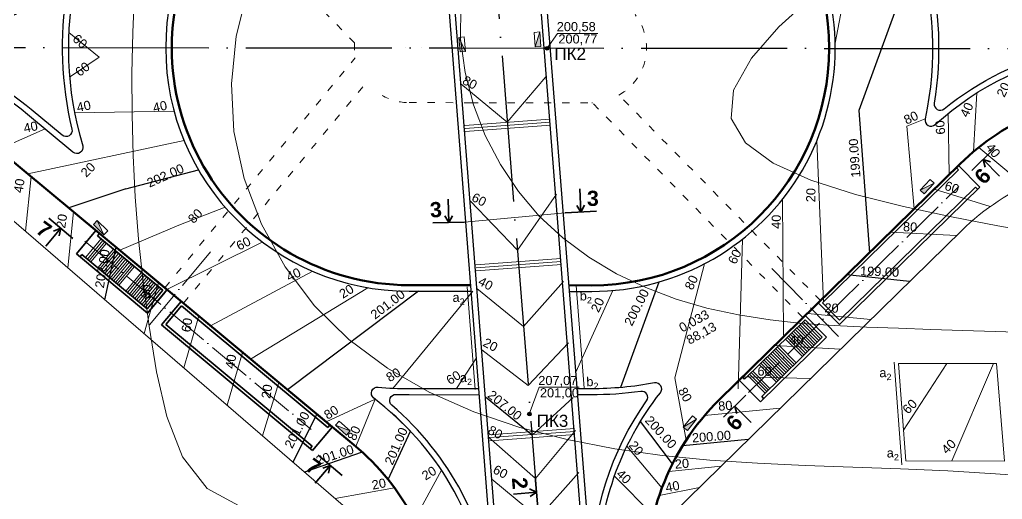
# Model space of a CAD drawing. Header units: millimetres. Extents: x -2123 to 34701, y -1286 to 835.
# Drawn here: x 4315.6 to 4477.1, y -1045.6 to -966.7 of the extents above; entities that cross this region are included whole.
import ezdxf

# ---------------------------------------------------------------- set-up
doc = ezdxf.new("R2010")
doc.units = ezdxf.units.MM
doc.linetypes.add('ACAD_ISO03W100', pattern=[30, 12, -18])
doc.linetypes.add('ACAD_ISO04W100', pattern=[30, 24, -3, 0, -3])
doc.layers.get('0').update_dxf_attribs({"lineweight": 15})
for name, color, linetype, lineweight in [('1 Відмітки', 7, 'Continuous', 25), ('2 Позначення', 80, 'Continuous', 20), ('вертикалка', 6, 'Continuous', 15), ('Горизонталі', 7, 'Continuous', 18), ('Дор. Розм.', 7, 'Continuous', 50), ('дорога', 126, 'Continuous', 25), ('поздовжній профіль', 250, 'Continuous', 15), ('Текст', 7, 'Continuous', 15), ('Інж. мережі', 205, 'Continuous', 18)]:
    doc.layers.add(name, color=color, linetype=linetype, lineweight=lineweight)
for name, color, linetype in [('Вісь', 170, 'ACAD_ISO04W100'), ('Осі', 164, 'Continuous'), ('поперечніе для 12м', 7, 'Continuous')]:
    doc.layers.add(name, color=color, linetype=linetype)
doc.styles.get("Standard").update_dxf_attribs({"font": 'arial.ttf'})

# ---------------------------------------------------------------- blocks, each defined once
blk = doc.blocks.new('6')
at = {"layer": '1 Відмітки', "transparency": 33554559}
h = blk.add_hatch(color=256, dxfattribs=at)
h.dxf.hatch_style = 1
edge = h.paths.add_edge_path()
edge.add_arc((-467.51, 342.13), 0.2, 0, 360)
at = {"layer": '1 Відмітки'}
blk.add_circle((-467.51, 342.13), 0.2, dxfattribs=at)

msp = doc.modelspace()

# ---------------------------------------------------------------- hatches: boundary and pattern name
at = {"layer": 'вертикалка'}
h = msp.add_hatch(color=0, dxfattribs=at)
h.dxf.hatch_style = 1
h.paths.add_polyline_path([(4401.069, -968.757), (4401.24, -971.151), (4400.342, -971.215)])
h = msp.add_hatch(color=0, dxfattribs=at)
h.dxf.hatch_style = 1
h.paths.add_polyline_path([(4387.782, -969.65), (4387.992, -972.041), (4388.888, -971.962)])
h = msp.add_hatch(color=0, dxfattribs=at)
h.dxf.hatch_style = 1
h.paths.add_polyline_path([(4465.888, -993.607), (4464.238, -995.35), (4463.585, -994.732)])
h = msp.add_hatch(color=0, dxfattribs=at)
h.dxf.hatch_style = 1
h.paths.add_polyline_path([(4329.456, -1002.083), (4327.732, -1000.414), (4328.358, -999.768)])
h = msp.add_hatch(color=0, dxfattribs=at)
h.dxf.hatch_style = 1
h.paths.add_polyline_path([(4426.845, -1032.414), (4425.335, -1034.279), (4424.635, -1033.713)])
h = msp.add_hatch(color=0, dxfattribs=at)
h.dxf.hatch_style = 1
h.paths.add_polyline_path([(4367.513, -1033.4), (4369.299, -1035.003), (4369.9, -1034.334)])

# ---------------------------------------------------------------- linework, layer by layer
at = {"color": 0}
for p, q in [((4388.75, -984.11, -200), (4402.733, -983.069, -200)), ((4388.791, -984.601, -200), (4402.773, -983.576, -200)), ((4388.828, -985.108, -200), (4402.812, -984.074, -200)), ((4390.558, -1007.032, -200), (4404.541, -1005.991, -200)), ((4390.599, -1007.523, -200), (4404.581, -1006.497, -200)), ((4390.636, -1008.03, -200), (4404.62, -1006.996, -200)), ((4392.789, -1034.943, -200), (4406.772, -1033.902, -200)), ((4392.831, -1035.434, -200), (4406.812, -1034.408, -200)), ((4392.867, -1035.941, -200), (4406.851, -1034.907, -200))]:
    msp.add_line(p, q, dxfattribs=at)
at = {"layer": '2 Позначення', "color": 18, "true_color": 0x000000}
for points, elevation in [([(4402.287, -971.428), (4403.979, -968.981), (4410.588, -968.981)], -200), ([(4399.33, -1031.561), (4400.948, -1027.145), (4407.557, -1027.145)], 1.827)]:
    msp.add_lwpolyline(points, dxfattribs=dict(at, elevation=elevation))
at = {"layer": 'вертикалка', "color": 0}
for p, q in [((4401.069, -968.757, -205), (4400.342, -971.215, -205)), ((4387.782, -969.65, -205), (4388.888, -971.962, -205)), ((4465.888, -993.607), (4463.585, -994.732)), ((4329.456, -1002.083, -200), (4328.358, -999.768, -200)), ((4426.845, -1032.414), (4424.635, -1033.713)), ((4367.513, -1033.4), (4369.9, -1034.334))]:
    msp.add_line(p, q, dxfattribs=at)
for points, elevation in [([(4401.24, -971.151), (4400.342, -971.215), (4400.172, -968.821), (4401.069, -968.757)], -205), ([(4387.992, -972.041), (4388.888, -971.962), (4388.679, -969.571), (4387.782, -969.65)], -205), ([(4327.732, -1000.414), (4328.358, -999.768), (4330.082, -1001.437), (4329.456, -1002.083)], -200)]:
    msp.add_lwpolyline(points, close=True, dxfattribs=dict(at, elevation=elevation))
at = {"layer": 'вертикалка', "color": 1, "lineweight": 20}
for points, elevation in [([(4323.821, -976.164), (4328.695, -972.901), (4323.671, -968.86)], -200), ([(4395.722, -983.591), (4402.082, -976.1)], -200), ([(4395.722, -983.591), (4388.107, -977.288)], -200), ([(4324.641, -982.038), (4340.985, -981.746)], -200), ([(4397.401, -1004.629), (4403.805, -995.391)], 5), ([(4397.401, -1004.629), (4389.622, -996.515)], 5), ([(4460.437, -999.936), (4458.656, -1001.682)], -200), ([(4398.394, -1017.161), (4404.962, -1009.794)], 5), ([(4398.394, -1017.161), (4390.748, -1010.921)], 5), ([(4399.162, -1026.844), (4405.772, -1019.872)], 5), ([(4399.162, -1026.844), (4391.536, -1021)], 5), ([(4425.141, -1035.826), (4423.278, -1025.585)], -200), ([(4365.982, -1032.824), (4374.054, -1029.129)], -200), ([(4374.054, -1029.129), (4370.84, -1036.863)], -200), ([(4374.054, -1029.129), (4375.634, -1030.442), (4376.69, -1031.345), (4377.877, -1032.427), (4379.327, -1033.851), (4380.329, -1034.911), (4380.329, -1034.911), (4380.329, -1034.911), (4380.329, -1034.911), (4380.329, -1034.911), (4380.329, -1034.911), (4380.329, -1034.911), (4380.329, -1034.911), (4380.329, -1034.911), (4380.329, -1034.911), (4380.329, -1034.911), (4380.329, -1034.911), (4380.329, -1034.911), (4380.329, -1034.911), (4380.329, -1034.911), (4380.329, -1034.911)], -200), ([(4415.226, -1037.193), (4415.226, -1037.193), (4415.226, -1037.193), (4415.226, -1037.193), (4415.226, -1037.193), (4415.226, -1037.193), (4415.226, -1037.193), (4415.226, -1037.193), (4415.226, -1037.193), (4415.226, -1037.193), (4415.226, -1037.193), (4415.226, -1037.193), (4415.226, -1037.193), (4415.226, -1037.193), (4415.226, -1037.193), (4415.226, -1037.193), (4415.226, -1037.193), (4415.226, -1037.193), (4415.226, -1037.193), (4415.226, -1037.193), (4415.226, -1037.193), (4415.398, -1036.833), (4416.303, -1035.057), (4416.911, -1033.958), (4417.622, -1032.752)], -405), ([(4400.376, -1042.162), (4406.929, -1034.249)], 5), ([(4400.376, -1042.162), (4392.659, -1035.38)], 5), ([(4424.58, -1036.799), (4425.141, -1035.826)], -200), ([(4421.151, -1043.701), (4415.398, -1036.833)], -405), ([(4380.477, -1048.96), (4384.924, -1040.785)], -200), ([(4400.887, -1048.609), (4407.48, -1041.138)], 5), ([(4422.284, -1040.984), (4430.865, -1040.114)], 5), ([(4400.887, -1048.609), (4393.2, -1042.271)], 5), ([(4419.751, -1048.241), (4413.336, -1041.789)], -405), ([(4377.188, -1043.668), (4367.464, -1045.435)], -200), ([(4420.711, -1044.935), (4427.292, -1043.614)], 5)]:
    msp.add_lwpolyline(points, dxfattribs=dict(at, elevation=elevation))
at = {"layer": 'вертикалка', "color": 5, "lineweight": 20, "elevation": -200}
for points in [[(4376.45, -971.37), (4376.453, -971.366)], [(4379.045, -971.373), (4379.049, -971.368)], [(4381.641, -971.375), (4381.645, -971.37)], [(4359.64, -1027.555), (4326.2, -999.777)], [(4331.02, -1004.437), (4328.46, -1007.511)], [(4437.16, -1023.448), (4439.959, -1026.305)]]:
    msp.add_lwpolyline(points, dxfattribs=at)
at = {"layer": 'вертикалка', "color": 0}
for points in [[(4464.238, -995.35), (4463.585, -994.732), (4465.234, -992.988), (4465.888, -993.607)], [(4369.299, -1035.003), (4369.9, -1034.334), (4368.115, -1032.73), (4367.513, -1033.4)], [(4425.335, -1034.279), (4424.635, -1033.713), (4426.146, -1031.848), (4426.845, -1032.414)]]:
    msp.add_lwpolyline(points, close=True, dxfattribs=at)
at = {"layer": 'вертикалка', "color": 0, "lineweight": 20}
for points in [[(4388.706, -1000.027), (4405.24, -998.475)], [(4389.152, -1010.625), (4390.438, -1027.53)], [(4407.07, -1010.413), (4408.356, -1027.318)]]:
    msp.add_lwpolyline(points, dxfattribs=at)
at = {"layer": 'вертикалка', "color": 1, "lineweight": 30}
for points, elevation in [([(4329.59, -1012.755), (4331.465, -1004.15)], -200), ([(4399.809, -1035), (4392.145, -1028.785)], 5), ([(4399.809, -1035), (4406.544, -1028.849)], 5), ([(4360.569, -1039.485), (4364.452, -1031.553)], -200), ([(4422.895, -1039.719), (4417.622, -1032.752)], -200), ([(4376.165, -1042.336), (4379.828, -1034.381)], -200), ([(4435.316, -1035.753), (4424.58, -1036.799)], -200), ([(4371.911, -1037.804), (4362.443, -1041.102)], -200)]:
    msp.add_lwpolyline(points, dxfattribs=dict(at, elevation=elevation))
at = {"layer": 'вертикалка', "color": 0, "lineweight": 20, "elevation": -5}
msp.add_lwpolyline([(4459.289, -1023.001), (4460.575, -1039.906)], dxfattribs=at)
at = {"layer": 'вертикалка', "color": 1, "lineweight": 20}
msp.add_lwpolyline([(4460.007, -1023.253), (4461.2, -1039.255), (4477.406, -1039.273), (4476.143, -1023.272), (4460.007, -1023.253), (4460.861, -1034.216), (4467.961, -1023.262), (4475.604, -1023.271), (4468.778, -1039.263)], dxfattribs=at)
at = {"layer": 'Вісь', "color": 18, "true_color": 0x000000, "elevation": -200}
for points in [[(4375.841, -732.652), (4413.184, -1203.731)], [(4202.287, -971.234), (4387.613, -971.375)], [(4387.613, -971.375), (4617.464, -971.636)]]:
    msp.add_lwpolyline(points, dxfattribs=at)
at = {"layer": 'Горизонталі'}
for points, elevation in [([(4478.074, -946.404), (4472.436, -948.59), (4466.837, -950.87), (4461.304, -953.366), (4455.862, -956.198), (4450.536, -959.488), (4445.351, -963.355), (4440.335, -967.921), (4435.849, -973.079), (4432.9, -978.294), (4432.513, -982.999), (4434.859, -986.986), (4439.41, -990.337), (4445.621, -993.138), (4452.944, -995.48), (4460.833, -997.451), (4468.744, -999.139), (4476.312, -1000.61), (4483.526, -1001.886)], -1), ([(4352.18, -1046.92), (4346.402, -1043.774), (4342.395, -1038.591), (4339.786, -1031.969), (4338.106, -1024.591), (4336.895, -1017.121), (4335.921, -1009.865), (4335.165, -1002.793), (4334.614, -995.868), (4334.256, -989.048), (4334.078, -982.294), (4334.068, -975.565), (4334.213, -968.823), (4334.502, -962.027)], 2), ([(4353.125, -961.748), (4351.21, -969.455), (4350.4, -977.259), (4350.815, -985.088), (4352.499, -992.835), (4355.352, -1000.319), (4359.253, -1007.351), (4364.083, -1013.741), (4369.721, -1019.31), (4376.042, -1024.024), (4382.917, -1027.953), (4390.217, -1031.17), (4397.813, -1033.745), (4405.576, -1035.752), (4413.385, -1037.263), (4421.201, -1038.359), (4429.021, -1039.123), (4436.844, -1039.639), (4444.669, -1039.992), (4452.494, -1040.264), (4460.318, -1040.541), (4468.141, -1040.898), (4475.96, -1041.357), (4483.778, -1041.906)], 1)]:
    msp.add_lwpolyline(points, dxfattribs=dict(at, elevation=elevation))
at = {"layer": 'Горизонталі', "color": 18, "true_color": 0x000000}
msp.add_lwpolyline([(4481.165, -1018.143), (4475.882, -1017.991), (4470.6, -1017.827), (4465.317, -1017.65), (4460.034, -1017.46), (4454.75, -1017.256), (4449.469, -1017.01), (4444.198, -1016.649), (4438.942, -1016.092), (4433.716, -1015.269), (4428.545, -1014.134), (4423.46, -1012.651), (4418.489, -1010.779), (4413.683, -1008.492), (4409.114, -1005.775), (4404.859, -1002.616), (4400.992, -999.004), (4397.561, -994.963), (4394.597, -990.536), (4392.128, -985.77), (4390.186, -980.71), (4388.799, -975.402), (4388.036, -969.932), (4388.114, -964.547)], dxfattribs=at)
at = {"layer": 'Горизонталі', "lineweight": 20}
msp.add_open_spline([(4554.398, -1119.697, -200), (4535.054, -1121.038, -200), (4501.949, -1123.332, -200), (4457.909, -1123.336, -200), (4427.939, -1114.862, -200), (4401.192, -1106.34, -200), (4373.478, -1100.795, -200), (4336.657, -1083.125, -200), (4316.332, -1048.587, -200), (4296.998, -1020.731, -200), (4292.039, -988.831, -200), (4307.456, -956.167, -200), (4307.821, -922, -200), (4316.315, -889.901, -200), (4333.387, -877.5, -200), (4346.178, -869.96, -200)], degree=3, knots=[0, 0, 0, 0, 58.2648454, 99.7116442, 130.9968505, 151.1638656, 183.9152308, 215.9046505, 269.922662, 300.3210172, 316.5173473, 364.2430061, 403.4005779, 418.7711445, 461.9298992, 461.9298992, 461.9298992, 461.9298992], dxfattribs=at)
at = {"layer": 'Дор. Розм.', "color": 18, "true_color": 0x000000, "elevation": -200}
for points in [[(4383.654, -932.37), (4379.614, -932.366, 1), (4379.615, -1010.366), (4389.736, -1010.377)], [(4405.871, -1010.396), (4409.615, -1010.4, 1), (4409.614, -932.4), (4399.713, -932.389)], [(4202.278, -978.734), (4286.584, -978.83, -0.1747608), (4312.098, -988.062), (4370.522, -1036.595, -0.2024604), (4384.839, -1064.224), (4385.648, -1074.192)], [(4423.397, -1202.929), (4420.842, -1170.412, -0.0861799), (4422.12, -1156.785), (4423.496, -1151.725, 0.0860988), (4424.775, -1138.111), (4418.731, -1060.874, -0.2220612), (4430.611, -1029.166), (4470.135, -990.432, -0.196584), (4498.178, -979.001), (4508.178, -979.012)]]:
    msp.add_lwpolyline(points, format="xyb", dxfattribs=at)
at = {"layer": 'дорога', "color": 18, "lineweight": 30, "true_color": 0x000000, "elevation": -200}
for points in [[(4388.685, -804.983), (4388.685, -804.983), (4415.142, -1142.699)], [(4401.147, -1143.894), (4374.731, -806.165)], [(4409.608, -1057.735), (4395.548, -879.619)], [(4400.149, -1143.965), (4379.667, -881.219)], [(4405.95, -1011.396), (4409.615, -1011.4)]]:
    msp.add_lwpolyline(points, dxfattribs=at)
at = {"layer": 'дорога', "color": 18, "lineweight": 20, "true_color": 0x000000, "elevation": -200}
msp.add_lwpolyline([(4395.629, -1073.329), (4374.954, -808.952), (4374.731, -806.165)], dxfattribs=at)
at = {"layer": 'дорога', "color": 18, "lineweight": 30, "true_color": 0x000000, "elevation": -200}
for points in [[(4383.577, -931.37), (4379.615, -931.366, 1), (4379.615, -1011.366), (4389.813, -1011.377)], [(4409.524, -1011.4, 1.0011386), (4409.615, -931.4), (4399.634, -931.389)], [(4466.047, -983.975), (4466.047, -983.975, -0.1506806), (4491.345, -971.988, 0.8203817), (4491.449, -970.03, -0.1096948), (4473.074, -960.73), (4464.736, -953.889, 0.7429456), (4463.146, -954.956, -0.1274954), (4464.394, -983.03, 0.7297342), (4466.047, -983.975, 0.0084207), (4466.047, -983.975), (4466.047, -983.975)], [(4417.137, -1142.551), (4410.608, -1057.697, -0.1680787), (4420.892, -1028.045, 0.6925365), (4419.922, -1026.443, -0.0468383), (4409.499, -1027.4), (4407.213, -1027.397)], [(4399.152, -1144.036), (4392.814, -1063.596, 0.2024604), (4375.634, -1030.442), (4373.775, -1028.897, -0.7367126), (4374.505, -1027.132, 0.0228117), (4379.607, -1027.366), (4391.007, -1027.379)], [(4393.777, -1062.217, 0.1888171), (4376.763, -1030.085, -0.711393), (4377.45, -1028.325, 0.0094633), (4379.607, -1028.366), (4391.139, -1028.379)], [(4416.14, -1142.628), (4409.608, -1057.735, -0.1554117), (4418.635, -1029.395, 0.6585425), (4417.677, -1027.827, -0.0360204), (4409.497, -1028.4), (4407.292, -1028.397)]]:
    msp.add_lwpolyline(points, format="xyb", dxfattribs=at)
for points in [[(4467.509, -981.391, -0.1145303), (4487.206, -971.747, 0.7525381), (4487.309, -969.828, -0.088527), (4472.44, -961.503), (4466.543, -956.665, 0.7218454), (4464.939, -957.679, -0.1010113), (4465.89, -980.457, 0.6891923)], [(4298.039, -970.763, 0.1511433), (4323.254, -958.418, -0.737635), (4324.917, -959.36, -0.0079644), (4324.917, -959.36, 0.1275647), (4325.976, -987.457, -0.7427752), (4324.38, -988.514), (4316.891, -982.293, 0.1131065), (4297.953, -972.722, -0.818483), (4298.039, -970.763, -0.0247597)], [(4302.147, -970.963, 0.1147067), (4321.761, -961.078, -0.6955514), (4323.388, -962.01, 0.1007011), (4324.202, -984.724, -0.7216937), (4322.591, -985.728), (4317.53, -981.523, 0.0920997), (4302.063, -972.882, -0.7513047)]]:
    msp.add_lwpolyline(points, format="xyb", close=True, dxfattribs=at)
at = {"layer": 'дорога', "color": 18, "lineweight": 20, "true_color": 0x000000, "elevation": -200}
for points in [[(4202.266, -989.734), (4288.197, -989.832, -0.1795847), (4314.282, -999.547), (4379.193, -1055.555)], [(4422.763, -1048.051), (4470.346, -1001.43, -0.1965582), (4498.386, -990.001), (4617.443, -990.136)]]:
    msp.add_lwpolyline(points, format="xyb", dxfattribs=at)
at = {"layer": 'Осі', "color": 0, "linetype": 'ACAD_ISO03W100', "lineweight": 20, "ltscale": 0.1, "elevation": -200}
for points in [[(4370.651, -970.56), (4336.45, -935.218)], [(4339.449, -1010.785), (4370.764, -973)], [(4342.528, -1013.338), (4372.598, -977.056)], [(4447.194, -1012.915), (4414.077, -979.122)], [(4444.337, -1015.715), (4409.728, -980.399)]]:
    msp.add_lwpolyline(points, dxfattribs=at)
for points in [[(4414.077, -979.122, 0.4599604), (4416.726, -965.884)], [(4370.651, -970.56, 0.068168), (4370.764, -973, 0.068168)], [(4375.165, -979.189, 0.1303336), (4379.626, -980.366), (4389.77, -980.377), (4409.626, -980.4, 0.00283), (4409.728, -980.399, 0.00283)]]:
    msp.add_lwpolyline(points, format="xyb", dxfattribs=at)
at = {"layer": 'Осі', "color": 18, "linetype": 'ACAD_ISO03W100', "ltscale": 0.3, "true_color": 0x000000, "elevation": -200}
for points in [[(4323.757, -967.372), (4323.759, -967.372)], [(4323.758, -975.372), (4323.76, -975.372)]]:
    msp.add_lwpolyline(points, dxfattribs=at)
at = {"layer": 'поздовжній профіль', "lineweight": 20}
for points, elevation in [([(4453.205, -951.558), (4449.607, -970.617)], -200), ([(4472.906, -978.753), (4472.345, -988.423)], -200), ([(4468.363, -992.169), (4468.157, -982.12)], -200), ([(4319.817, -984.655), (4312.098, -988.062)], -200), ([(4461.384, -984.235), (4462.591, -997.826)], -1), ([(4316.951, -992.093), (4342.636, -986.616)], -200), ([(4446.615, -986.598), (4447.708, -1013.182)], -200), ([(4482.487, -995.483), (4473.204, -987.718)], -200), ([(4316.564, -1001.516), (4317.483, -992.535)], -200), ([(4475.093, -997.45), (4465.902, -994.581)], -200), ([(4349.378, -997.552), (4341.796, -1000.494), (4332.057, -1004.642)], -200), ([(4440.971, -996.235), (4441.099, -1018.613)], -200), ([(4323.535, -1007.53), (4324.474, -998.343)], -200), ([(4469.568, -1002.192), (4458.656, -1001.682)], -200), ([(4355.444, -1003.315), (4339.78, -1011.057)], -200), ([(4428.138, -1006.853), (4423.278, -1025.585)], -200), ([(4363.694, -1008.105), (4346.988, -1017.046)], -200), ([(4336.052, -1018.331), (4338.408, -1009.917)], -200), ([(4372.835, -1010.805), (4353.572, -1022.515)], -200), ([(4390.051, -1011.378), (4376.916, -1027.363)], -200), ([(4413.067, -1011.251), (4407, -1024.691)], -200), ([(4342.574, -1023.958), (4345.045, -1015.431)], -200), ([(4455.471, -1016.004), (4445.056, -1015.01)], -200), ([(4450.461, -1020.913), (4439.679, -1020.28)], -200), ([(4349.692, -1030.1), (4352.253, -1021.419)], -200), ([(4353.572, -1022.515), (4353.572, -1022.515)], -200), ([(4390.668, -1022.34), (4387.405, -1027.375)], -200), ([(4355.527, -1035.135), (4358.18, -1026.342)], -200), ([(4445.555, -1025.72), (4434.422, -1025.432)], -200), ([(4440.592, -1030.583), (4428.159, -1031.795)], -200)]:
    msp.add_lwpolyline(points, dxfattribs=dict(at, elevation=elevation))
at = {"layer": 'поздовжній профіль', "lineweight": 30, "elevation": -200}
for points in [[(4460.81, -961.48), (4453.479, -981.666)], [(4453.479, -981.666), (4455.233, -1005.036)], [(4333.06, -994.538), (4344.997, -991.407)], [(4333.06, -994.538), (4323.677, -997.68)], [(4461.818, -1009.786), (4451.533, -1008.663)], [(4420.626, -1009.869), (4414.317, -1027.202)], [(4381.17, -1011.367), (4359.64, -1027.555)]]:
    msp.add_lwpolyline(points, dxfattribs=at)
at = {"layer": 'поздовжній профіль', "color": 18, "lineweight": 20, "true_color": 0x000000, "elevation": -200}
msp.add_lwpolyline([(4434.409, -1002.788), (4433.654, -1027.394)], dxfattribs=at)
at = {"layer": 'поперечніе для 12м', "color": 116, "lineweight": 35, "true_color": 0x136734, "elevation": -200}
for points in [[(4446.837, -1013.265), (4469.868, -990.694)], [(4447.544, -1013.272), (4469.861, -991.401)], [(4450.336, -1016.836), (4473.367, -994.266)], [(4450.344, -1016.129), (4472.661, -994.258)], [(4328.158, -1001.403), (4339.822, -1011.118)], [(4328.415, -1002.267), (4339.118, -1011.182)], [(4324.958, -1005.245), (4336.622, -1014.96)], [(4325.855, -1005.341), (4336.557, -1014.256)], [(4339.118, -1011.182), (4336.557, -1014.256)], [(4339.822, -1011.118), (4336.622, -1014.96)], [(4339.502, -1011.502), (4336.942, -1014.576)], [(4342.127, -1013.038), (4338.927, -1016.88)], [(4342.191, -1013.743), (4339.631, -1016.816)], [(4342.127, -1013.038), (4366.952, -1033.716)], [(4342.191, -1013.743), (4366.247, -1033.781)], [(4446.837, -1013.265), (4450.336, -1016.836)], [(4447.544, -1013.272), (4450.344, -1016.129)], [(4433.853, -1025.989), (4444.694, -1015.365)], [(4444.694, -1015.365), (4448.194, -1018.936)], [(4338.927, -1016.88), (4363.752, -1037.558)], [(4339.631, -1016.816), (4363.687, -1036.854)], [(4434.738, -1025.821), (4444.687, -1016.072)], [(4444.687, -1016.072), (4447.487, -1018.929)], [(4445.044, -1015.722), (4447.844, -1018.579)], [(4437.352, -1029.56), (4448.194, -1018.936)], [(4437.538, -1028.678), (4447.487, -1018.929)]]:
    msp.add_lwpolyline(points, dxfattribs=at)
at = {"layer": 'поперечніе для 12м', "color": 177, "lineweight": 35, "true_color": 0x293189, "elevation": -200}
for points in [[(4469.511, -991.044), (4469.861, -991.401)], [(4469.868, -990.694), (4473.367, -994.266)], [(4472.661, -994.258), (4473.011, -994.615)], [(4328.158, -1001.403), (4324.958, -1005.245)], [(4328.735, -1001.883), (4328.415, -1002.267)], [(4325.855, -1005.341), (4325.535, -1005.725)], [(4433.853, -1025.989), (4437.352, -1029.56)], [(4434.389, -1025.464), (4434.738, -1025.821)], [(4437.538, -1028.678), (4437.888, -1029.035)], [(4366.952, -1033.716), (4363.752, -1037.558)], [(4366.567, -1033.396), (4366.247, -1033.781)], [(4363.686, -1036.856), (4363.366, -1037.24)]]:
    msp.add_lwpolyline(points, dxfattribs=at)
at = {"layer": 'поперечніе для 12м', "color": 116, "linetype": 'ACAD_ISO04W100', "lineweight": 9, "ltscale": 0.3, "true_color": 0x136734, "elevation": -200}
for points in [[(4435.371, -1028.002), (4469.933, -994.13)], [(4326.309, -1003.117), (4363.492, -1034.088)], [(4346.979, -1004.87), (4336.967, -1016.889)], [(4439.199, -1007.614), (4450.147, -1018.786)]]:
    msp.add_lwpolyline(points, dxfattribs=at)
at = {"layer": 'поперечніе для 12м', "color": 116, "lineweight": 18, "true_color": 0x136734, "elevation": -200}
for points in [[(4329.007, -1002.761), (4326.447, -1005.834)], [(4329.299, -1003.004), (4326.739, -1006.077)], [(4329.591, -1003.247), (4327.031, -1006.321)], [(4331.289, -1004.662), (4328.729, -1007.735)], [(4331.581, -1004.905), (4329.021, -1007.978)], [(4331.873, -1005.148), (4329.313, -1008.221)], [(4332.165, -1005.391), (4329.605, -1008.465)], [(4332.457, -1005.634), (4329.897, -1008.708)], [(4332.749, -1005.878), (4330.189, -1008.951)], [(4333.041, -1006.121), (4330.481, -1009.194)], [(4333.333, -1006.364), (4330.773, -1009.437)], [(4333.625, -1006.607), (4331.065, -1009.681)], [(4333.917, -1006.85), (4331.357, -1009.924)], [(4334.209, -1007.094), (4331.649, -1010.167)], [(4335.906, -1008.507), (4333.346, -1011.581)], [(4336.198, -1008.75), (4333.638, -1011.824)], [(4336.49, -1008.994), (4333.93, -1012.067)], [(4336.782, -1009.237), (4334.222, -1012.31)], [(4337.074, -1009.48), (4334.514, -1012.553)], [(4337.366, -1009.723), (4334.806, -1012.797)], [(4337.658, -1009.966), (4335.098, -1013.04)], [(4337.95, -1010.21), (4335.39, -1013.283)], [(4338.242, -1010.453), (4335.682, -1013.526)], [(4338.534, -1010.696), (4335.974, -1013.769)], [(4338.826, -1010.939), (4336.266, -1014.013)], [(4443.601, -1017.136), (4446.401, -1019.992)], [(4443.873, -1016.87), (4446.672, -1019.726)], [(4444.144, -1016.604), (4446.944, -1019.461)], [(4444.416, -1016.338), (4447.215, -1019.195)], [(4441.973, -1018.731), (4444.773, -1021.588)], [(4442.244, -1018.465), (4445.044, -1021.322)], [(4442.516, -1018.199), (4445.315, -1021.056)], [(4442.787, -1017.934), (4445.587, -1020.79)], [(4443.059, -1017.668), (4445.858, -1020.524)], [(4443.33, -1017.402), (4446.13, -1020.258)], [(4441.702, -1018.997), (4444.501, -1021.854)], [(4438.767, -1021.873), (4441.567, -1024.73)], [(4439.039, -1021.607), (4441.838, -1024.464)], [(4439.31, -1021.341), (4442.11, -1024.198)], [(4439.581, -1021.075), (4442.381, -1023.932)], [(4439.853, -1020.809), (4442.652, -1023.666)], [(4440.124, -1020.543), (4442.924, -1023.4)], [(4437.41, -1023.203), (4440.21, -1026.06)], [(4437.682, -1022.937), (4440.481, -1025.794)], [(4437.953, -1022.671), (4440.753, -1025.528)], [(4438.224, -1022.405), (4441.024, -1025.262)], [(4438.496, -1022.139), (4441.295, -1024.996)], [(4435.289, -1025.282), (4438.089, -1028.139)], [(4435.56, -1025.016), (4438.36, -1027.873)], [(4435.832, -1024.75), (4438.631, -1027.607)]]:
    msp.add_lwpolyline(points, dxfattribs=at)
at = {"layer": 'поперечніе для 12м', "color": 177, "lineweight": 18, "true_color": 0x293189, "elevation": -200}
for points in [[(4329.867, -1003.477), (4327.307, -1006.551)], [(4334.485, -1007.324), (4331.925, -1010.397)], [(4335.637, -1008.284), (4333.077, -1011.357)], [(4440.381, -1020.292), (4443.181, -1023.149)], [(4441.452, -1019.242), (4444.252, -1022.099)], [(4436.088, -1024.498), (4438.888, -1027.355)]]:
    msp.add_lwpolyline(points, dxfattribs=at)
at = {"layer": 'Текст', "color": 0, "lineweight": 35}
for p, q in [((4472.058, -991.548), (4475.758, -987.92)), ((4476.588, -992.453), (4473.908, -989.734)), ((4473.908, -989.734), (4475.137, -990.087)), ((4473.908, -989.734), (4474.236, -990.97)), ((4407.645, -994.538), (4407.828, -998.351)), ((4386.049, -996.255), (4386.115, -1000.072)), ((4407.828, -998.351), (4407.144, -997.271)), ((4407.828, -998.351), (4408.404, -997.21)), ((4320.386, -999.351, -200), (4324.336, -1002.706, -200)), ((4386.115, -1000.072), (4385.465, -998.972)), ((4386.115, -1000.072), (4386.727, -998.95)), ((4405.24, -998.475), (4410.416, -998.227)), ((4319.897, -1003.945, -200), (4322.361, -1001.028, -200)), ((4322.361, -1001.028, -200), (4321.16, -1001.468, -200)), ((4322.361, -1001.028, -200), (4322.122, -1002.284, -200)), ((4388.706, -1000.027), (4383.525, -1000.118)), ((4431.254, -1032.058, -200), (4434.954, -1028.43, -200)), ((4435.784, -1032.962, -200), (4433.104, -1030.244, -200)), ((4433.104, -1030.244, -200), (4433.432, -1031.48, -200)), ((4364.646, -1038.319), (4368.595, -1041.674)), ((4364.157, -1042.913), (4366.62, -1039.997)), ((4366.62, -1039.997), (4365.42, -1040.436)), ((4366.62, -1039.997), (4366.381, -1041.252)), ((4400.774, -1046.967, -200), (4400.331, -1041.804, -200)), ((4396.748, -1044.702, -200), (4400.553, -1044.386, -200)), ((4400.553, -1044.386, -200), (4399.391, -1043.852, -200)), ((4400.553, -1044.386, -200), (4399.499, -1045.109, -200))]:
    msp.add_line(p, q, dxfattribs=at)
at = {"layer": 'Текст', "color": 18, "lineweight": 30, "true_color": 0x000000, "elevation": -200}
msp.add_lwpolyline([(4424.725, -1018.579, 0, 0, 0), (4430.798, -1015.224, 1.4, 0, 0), (4433.691, -1013.625, 0, 0, 0)], format="xyseb", dxfattribs=at)
at = {"layer": 'Інж. мережі', "elevation": -1}
msp.add_lwpolyline([(4461.384, -984.235), (4464.394, -983.03)], dxfattribs=at)

# ---------------------------------------------------------------- block references
at = {"layer": '1 Відмітки', "color": 0, "xscale": 1.5, "yscale": 1.5, "zscale": 1.5}
for p in [(5103.549, -1484.627, -200), (5100.635, -1544.76, 1.827)]:
    msp.add_blockref('6', p, dxfattribs=at)

# ---------------------------------------------------------------- texts
at = {"layer": '1 Відмітки', "color": 18, "true_color": 0x000000, "char_height": 1.5, "attachment_point": 3}
for s, insert in [('200,58', (4410.27, -967.126, -200)), ('200,77', (4410.539, -969.146, -200)), ('207,07', (4407.239, -1025.291, 1.827)), ('201,00', (4407.508, -1027.311, 1.827))]:
    msp.add_mtext_dynamic_manual_height_columns(s, width=7.02543, gutter_width=12.5, heights=[0], dxfattribs=dict(at, insert=insert))
at = {"layer": '1 Відмітки', "color": 0}
for s, width, insert, char_height, attachment_point, rotation in [('60', 7.02543, (4326.913, -970.482), 1.5, 3, 318.91601), ('60', 7.02543, (4326.395, -973.553), 1.5, 3, 37.66537), ('80', 7.02543, (4390.976, -976.951, -200), 1.5, 3, 332.24688), ('20', 7.02543, (4477.06, -976.861, 200), 1.5, 3, 64.35805), ('40', 7.02543, (4327.124, -979.973), 1.5, 3, 11.94955), ('40', 7.02543, (4339.649, -980.026), 1.5, 3, 11.94955), ('40', 7.02543, (4471.041, -980.165, 200), 1.5, 3, 64.35805), ('80', 7.02543, (4462.794, -981.66, 399), 1.5, 3, 25.27772), ('40', 7.02543, (4318.398, -983.385, -200), 1.5, 3, 11.94955), ('60', 7.02543, (4466.019, -983.357), 1.5, 3, 94.74077), ('199.00', 7.02543, (4451.821, -986.34, -200), 1.5, 3, 94.08397), ('40', 7.02543, (4476.889, -988.649, -980), 1.5, 3, 308.53658), ('20', 7.02543, (4327.13, -990.04, -200), 1.5, 3, 45.47691), ('202.00', 7.02543, (4342.174, -990.348, -200), 1.5, 3, 24.31561), ('40', 7.02543, (4314.969, -992.758), 1.5, 3, 81.11587), ('20', 7.02543, (4444.886, -994.391, 200), 1.5, 3, 88.67769), ('60', 7.02543, (4470.142, -993.945, 600), 1.5, 3, 341.85251), ('60', 7.02543, (4392.488, -996.176, 5), 1.5, 3, 332.24688), ('\\pt7.5;{\\fArial|b1|i0|c204|p34;3}', 2, (4384.886, -996.637), 2.5, 3, 3.74584), ('20', 7.02543, (4321.96, -998.566), 1.5, 3, 81.11587), ('80', 7.02543, (4344.743, -997.64, -200), 1.5, 3, 45.47691), ('40', 7.02543, (4439.185, -998.78, 200), 1.5, 3, 89.5709), ('80', 7.02543, (4463.118, -1000.085, 800), 1.5, 3, 357.74196), ('60', 7.02543, (4353.078, -1002.311, -200), 1.5, 3, 27.11142), ('202.00', 7.02543, (4328.952, -1004.374), 1.5, 3, 81.11587), ('60', 7.02543, (4432.932, -1004.313, 200), 1.5, 3, 64.35805), ('199.00', 7.02543, (4460.147, -1007.509, 800), 1.5, 3, 357.74196), ('40', 7.02543, (4361.355, -1007.445, 1), 1.5, 3, 24.72532), ('80', 7.02543, (4425.808, -1008.549, 200), 1.5, 3, 64.35805), ('80', 7.02543, (4335.894, -1010.141), 1.5, 3, 81.11587), ('20', 7.02543, (4369.897, -1010.131, -200), 1.5, 3, 31.94363), ('40', 7.02543, (4393.568, -1009.968, 5), 1.5, 3, 332.24688), ('201.00', 7.02543, (4378.181, -1010.977, -200), 1.5, 3, 37.41603), ('\\A1;а{\\H0.7x;\\S^ 2;}', 7.02543, (4388.687, -1011.581), 1.5, 3, 1.75764), ('\\A1;b{\\H0.7x;\\S^ 2;}', 7.02543, (4409.595, -1011.337), 1.5, 3, 1.75764), ('200.00', 7.02543, (4417.764, -1010.818, -200), 1.5, 3, 63.2013), ('20', 7.02543, (4410.394, -1012.238), 1.5, 3, 64.35805), ('20', 7.02543, (4450.208, -1013.423, 600), 1.5, 3, 357.74196), ('60', 7.02543, (4342.531, -1015.654), 1.5, 3, 81.11587), ('40', 7.02543, (4444.469, -1018.658, 600), 1.5, 3, 357.74196), ('20', 7.02543, (4394.357, -1020.047, 5), 1.5, 3, 332.24688), ('40', 7.02543, (4349.74, -1021.643), 1.5, 3, 81.11587), ('80', 7.02543, (4377.602, -1023.843), 1.5, 3, 31.94363), ('60', 7.02543, (4387.479, -1024.299), 1.5, 3, 31.94363), ('\\A1;а{\\H0.7x;\\S^ 2;}', 7.02543, (4389.897, -1024.764), 1.5, 3, 1.75764), ('60', 7.02543, (4439.211, -1023.81, 600), 1.5, 3, 357.74196), ('\\A1;а{\\H0.7x;\\S^ 2;}', 7.02543, (4458.824, -1023.957, -5), 1.5, 3, 1.75764), ('20', 7.02543, (4355.666, -1026.566), 1.5, 3, 81.11587), ('\\A1;b{\\H0.7x;\\S^ 2;}', 7.02543, (4410.678, -1025.432), 1.5, 3, 1.75764), ('207.00', 7.02543, (4398.301, -1031.521, 5), 1.5, 3, 321.20554), ('80', 7.02543, (4426.172, -1029.02, -200), 1.5, 3, 298.60479), ('80', 7.02543, (4432.661, -1029.339, 600), 1.5, 3, 4.40861), ('60', 7.02543, (4462.143, -1028.95), 1.5, 3, 45.47691), ('201.00', 7.02543, (4361.997, -1030.967), 1.5, 3, 62.6074), ('80', 7.02543, (4367.392, -1030.017, -1), 1.5, 3, 31.94363), ('200.00', 7.02543, (4423.7, -1036.385, -200), 1.5, 3, 312.65828), ('80', 7.02543, (4370.326, -1033.317, -1), 1.5, 3, 66.18679), ('201.00', 7.02543, (4378.054, -1033.585, -1), 1.5, 3, 66.54296), ('80', 7.02543, (4395.151, -1034.436, 5), 1.5, 3, 332.24688), ('200.00', 7.02543, (4432.418, -1034.249, 600), 1.5, 3, 4.40861), ('20', 7.02543, (4418.244, -1037.553, -200), 1.5, 3, 310.28681), ('40', 7.02543, (4468.53, -1035.531), 1.5, 3, 45.47691), ('201.00', 7.02543, (4370.199, -1036.533), 1.5, 3, 18.35253), ('\\A1;а{\\H0.7x;\\S^ 2;}', 7.02543, (4460.034, -1037.141, -5), 1.5, 3, 1.75764), ('20', 7.02543, (4425.538, -1038.87, 805), 1.5, 3, 4.40861), ('20', 7.02543, (4383.474, -1040.011, -1), 1.5, 3, 31.94363), ('60', 7.02543, (4395.989, -1040.915, 5), 1.5, 3, 332.24688), ('40', 7.02543, (4416.246, -1042.095, -200), 1.5, 3, 316.227), ('20', 7.02543, (4375.632, -1042.073, 370), 1.5, 3, 11.1933), ('\\pt7.5;{\\fArial|b1|i0|c204|p34;2}', 2, (4398.973, -1041.875, -200), 2.5, 1, 274.62741), ('40', 7.02543, (4423.885, -1042.5, 805), 1.5, 3, 10.78888)]:
    msp.add_mtext_dynamic_manual_height_columns(s, width=width, gutter_width=12.5, heights=[0], dxfattribs=dict(at, insert=insert, char_height=char_height, attachment_point=attachment_point, rotation=rotation))
at = {"layer": '1 Відмітки', "color": 0, "attachment_point": 1}
for s, width, insert, char_height in [('ПК2', 7.02543, (4403.486, -971.336, -200), 2), ('\\pt7.5;{\\fArial|b1|i0|c204|p34;3}', 2, (4408.83, -994.843), 2.5), ('ПК3', 7.02543, (4400.572, -1031.663, 1.827), 2)]:
    msp.add_mtext_dynamic_manual_height_columns(s, width=width, gutter_width=12.5, heights=[0], dxfattribs=dict(at, insert=insert, char_height=char_height))
at = {"layer": '1 Відмітки', "color": 18, "true_color": 0x000000, "char_height": 2.5, "attachment_point": 9}
for s, insert, rotation in [('\\pt7.5;{\\fArial|b1|i0|c204|p34;6}', (4475.43, -992.561), 48.7377), ('\\pt7.5;{\\fArial|b1|i0|c204|p34;7}', (4319.684, -1002.801, -200), 323.95093), ('\\pt7.5;{\\fArial|b1|i0|c204|p34;6}', (4434.626, -1033.071, -200), 48.7377), ('\\pt7.5;{\\fArial|b1|i0|c204|p34;7}', (4363.944, -1041.769), 323.95093)]:
    msp.add_mtext_dynamic_manual_height_columns(s, width=2, gutter_width=12.5, heights=[0], dxfattribs=dict(at, insert=insert, rotation=rotation))
at = {"layer": 'Текст', "color": 18, "true_color": 0x000000, "char_height": 1.5, "attachment_point": 3, "rotation": 28.68143}
for s, insert in [('0,033', (4428.357, -1014.331, -200)), ('88,13', (4429.561, -1016.346, -200))]:
    msp.add_mtext_dynamic_manual_height_columns(s, width=5.85234, gutter_width=12.5, heights=[0], dxfattribs=dict(at, insert=insert))

doc.saveas('drawing.dxf')
